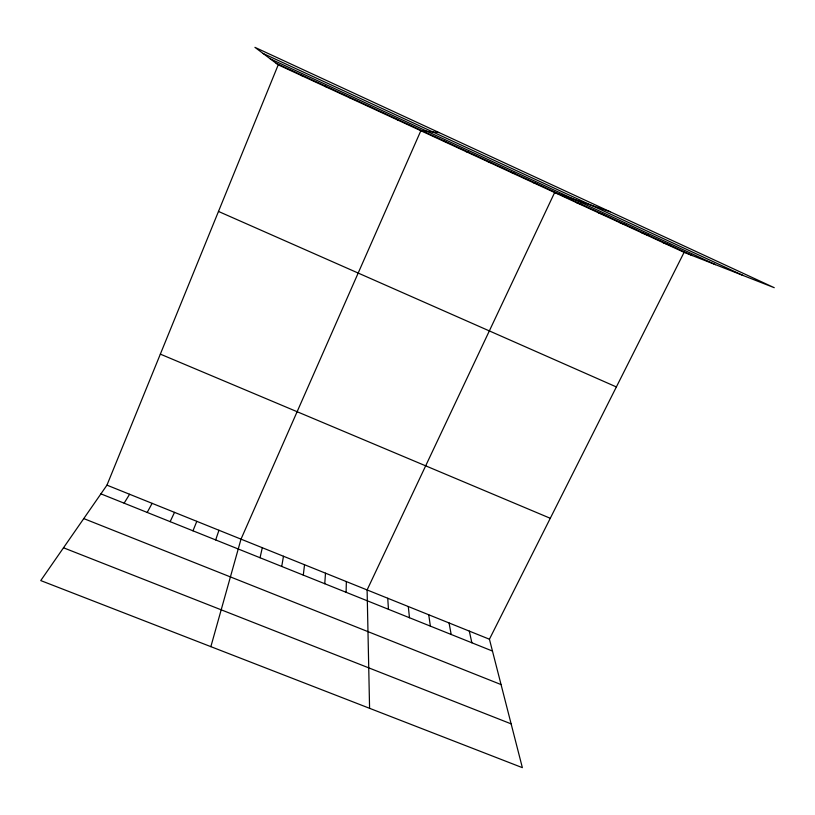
<?xml version="1.0" encoding="UTF-8"?>
<svg xmlns="http://www.w3.org/2000/svg" width="815" height="815" viewBox="0 0 815 815"><rect width="100%" height="100%" fill="white"/><g stroke="black" fill="none" stroke-linecap="round" stroke-linejoin="round"><path stroke-width="1.22" d="M346.1 592.291L346.355 581.584M324.757 583.723L325.501 573.179M303.292 575.105L304.535 564.744M281.725 566.445L283.467 556.248M260.046 557.745L262.298 547.721M210.861 646.652L241.006 539.153L420.846 130.726L439.112 132.59M215.669 539.927L218.96 530.27M192.972 530.82L196.802 521.345M684.101 252.344L489.428 639.215L522.364 767.659L40.75 580.575L106.959 485.149L278.221 64.833L254.922 47.341L774.25 287.695L684.101 252.344L278.221 64.833M170.141 521.651L174.522 512.37M147.199 512.441L152.12 503.344M124.125 503.171L129.595 494.277M397.414 119.897L398.454 119.785M443.452 141.168L445.673 141.606M465.936 151.559L468.727 152.262M488.297 161.89L491.649 162.847M510.536 172.159L514.448 173.381M532.653 182.377L537.116 183.854M610.221 211.778L554.638 192.534L367.107 589.938L369.582 708.306M576.511 202.64L582.063 204.626M598.271 212.695L604.353 214.926M619.899 222.689L626.511 225.164M641.415 232.632L648.546 235.352M662.819 242.513L670.47 245.478M63.499 547.782L511.137 723.863M83.762 518.585L501.062 684.569M100.917 493.859L492.464 651.053M106.959 485.149L489.428 639.215M160.341 354.128L550.278 518.289M218.481 211.442L616.374 386.942M263.051 53.444L743.086 275.47M270.183 58.792L715.509 264.661M276.142 63.264L692.261 255.543M300.898 74.705L302.334 75.968M325.501 86.074L326.316 87.052M349.961 97.382L350.155 98.065M469.297 631.105L471.875 642.791M449.065 622.955L451.184 634.488M428.731 614.765L430.381 626.134M408.295 606.533L409.476 617.739M387.746 598.261L388.46 609.304"/></g></svg>
